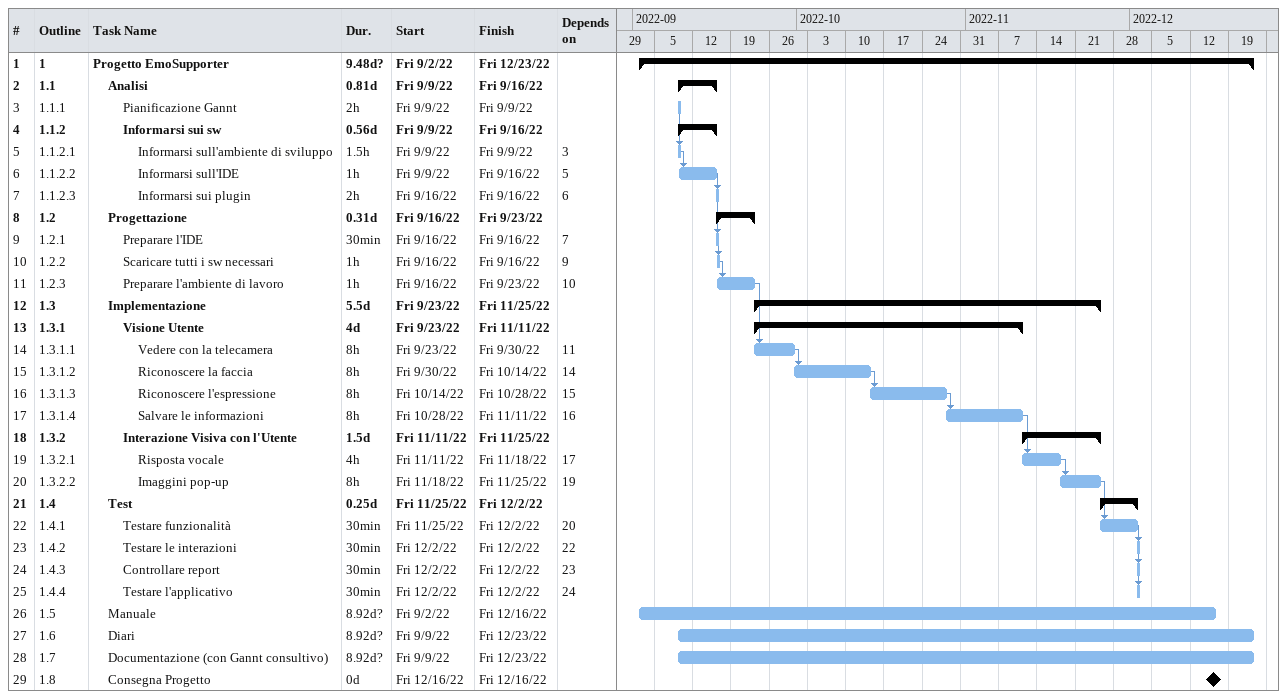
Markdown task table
| ID | WBS | Task | Duration | Start | Finish | Predecessors |
|---|---|---|---|---|---|---|
| 1 | 1 | **Progetto EmoSupporter** | 9.48d? | 2022-09-02 | 2022-12-23 |  |
| 2 | 1.1 | **Analisi** | 0.81d | 2022-09-09 | 2022-09-16 |  |
| 3 | 1.1.1 | Pianificazione Gannt | 2h | 2022-09-09 | 2022-09-09 |  |
| 4 | 1.1.2 | **Informarsi sui sw** | 0.56d | 2022-09-09 | 2022-09-16 |  |
| 5 | 1.1.2.1 | Informarsi sull'ambiente di sviluppo | 1.5h | 2022-09-09 | 2022-09-09 | 3 |
| 6 | 1.1.2.2 | Informarsi sull'IDE | 1h | 2022-09-09 | 2022-09-16 | 5 |
| 7 | 1.1.2.3 | Informarsi sui plugin | 2h | 2022-09-16 | 2022-09-16 | 6 |
| 8 | 1.2 | **Progettazione** | 0.31d | 2022-09-16 | 2022-09-23 |  |
| 9 | 1.2.1 | Preparare l'IDE | 30min | 2022-09-16 | 2022-09-16 | 7 |
| 10 | 1.2.2 | Scaricare tutti i sw necessari | 1h | 2022-09-16 | 2022-09-16 | 9 |
| 11 | 1.2.3 | Preparare l'ambiente di lavoro | 1h | 2022-09-16 | 2022-09-23 | 10 |
| 12 | 1.3 | **Implementazione** | 5.5d | 2022-09-23 | 2022-11-25 |  |
| 13 | 1.3.1 | **Visione Utente** | 4d | 2022-09-23 | 2022-11-11 |  |
| 14 | 1.3.1.1 | Vedere con la telecamera | 8h | 2022-09-23 | 2022-09-30 | 11 |
| 15 | 1.3.1.2 | Riconoscere la faccia | 8h | 2022-09-30 | 2022-10-14 | 14 |
| 16 | 1.3.1.3 | Riconoscere l'espressione | 8h | 2022-10-14 | 2022-10-28 | 15 |
| 17 | 1.3.1.4 | Salvare le informazioni | 8h | 2022-10-28 | 2022-11-11 | 16 |
| 18 | 1.3.2 | **Interazione Visiva con l'Utente** | 1.5d | 2022-11-11 | 2022-11-25 |  |
| 19 | 1.3.2.1 | Risposta vocale | 4h | 2022-11-11 | 2022-11-18 | 17 |
| 20 | 1.3.2.2 | Imaggini pop-up | 8h | 2022-11-18 | 2022-11-25 | 19 |
| 21 | 1.4 | **Test** | 0.25d | 2022-11-25 | 2022-12-02 |  |
| 22 | 1.4.1 | Testare funzionalità | 30min | 2022-11-25 | 2022-12-02 | 20 |
| 23 | 1.4.2 | Testare le interazioni | 30min | 2022-12-02 | 2022-12-02 | 22 |
| 24 | 1.4.3 | Controllare report | 30min | 2022-12-02 | 2022-12-02 | 23 |
| 25 | 1.4.4 | Testare l'applicativo | 30min | 2022-12-02 | 2022-12-02 | 24 |
| 26 | 1.5 | Manuale | 8.92d? | 2022-09-02 | 2022-12-16 |  |
| 27 | 1.6 | Diari | 8.92d? | 2022-09-09 | 2022-12-23 |  |
| 28 | 1.7 | Documentazione (con Gannt consultivo) | 8.92d? | 2022-09-09 | 2022-12-23 |  |
| 29 | 1.8 | Consegna Progetto | 0d | 2022-12-16 | 2022-12-16 |  |
